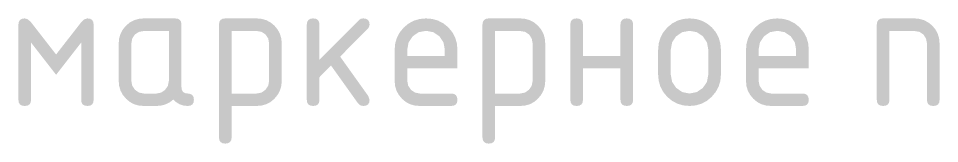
# Model space of a CAD drawing. Header units: millimetres. Extents: x 0 to 1189, y 0 to 841.
# Drawn here: x 1037.55 to 1059.8, y 675.28 to 678.3 of the extents above; entities that cross this region are included whole.
import ezdxf

# ---------------------------------------------------------------- set-up
doc = ezdxf.new("R2010")
doc.units = ezdxf.units.MM

msp = doc.modelspace()

# ---------------------------------------------------------------- hatches: boundary and pattern name
h = msp.add_hatch(color=7)
h.dxf.hatch_style = 2
h.paths.add_polyline_path([(1038.46016, 676.940314), (1037.854925, 677.719181), (1037.854925, 676.33508), (1037.845417, 676.268891), (1037.816891, 676.222701), (1037.769349, 676.195631), (1037.70279, 676.186803), (1037.635912, 676.195631), (1037.588206, 676.222701), (1037.55962, 676.268891), (1037.550103, 676.33508), (1037.550103, 678.155192), (1037.55962, 678.219521), (1037.588206, 678.265918), (1037.635912, 678.294021), (1037.70279, 678.303469), (1037.778858, 678.280663), (1037.854925, 678.210314), (1038.46016, 677.431447), (1039.065945, 678.210314), (1039.142013, 678.280663), (1039.218081, 678.303469), (1039.282409, 678.294021), (1039.328806, 678.265918), (1039.356909, 678.219521), (1039.366358, 678.155192), (1039.366358, 676.33508), (1039.356909, 676.268891), (1039.328806, 676.222701), (1039.282409, 676.195631), (1039.218081, 676.186803), (1039.151521, 676.195631), (1039.103979, 676.222701), (1039.075454, 676.268891), (1039.065945, 676.33508), (1039.065945, 677.719181)])
h = msp.add_hatch(color=7)
h.paths.add_polyline_path([(1041.183356, 677.998647), (1040.578121, 677.998647), (1040.460368, 677.976874), (1040.362045, 677.91376), (1040.298931, 677.815506), (1040.277158, 677.698235), (1040.277158, 676.792037), (1040.299482, 676.67642), (1040.366455, 676.576512), (1040.464226, 676.509539), (1040.578121, 676.487215), (1040.882392, 676.487215), (1040.997941, 676.509539), (1041.094059, 676.576512), (1041.161031, 676.674766), (1041.183356, 676.792037)])
h.paths.add_polyline_path([(1041.78859, 676.33508), (1041.779142, 676.268891), (1041.751038, 676.222701), (1041.704642, 676.195631), (1041.640313, 676.186803), (1041.537916, 676.19638), (1041.446216, 676.225388), (1041.364748, 676.274239), (1041.293047, 676.343348), (1041.20338, 676.274239), (1041.10529, 676.225388), (1040.998414, 676.19638), (1040.882392, 676.186803), (1040.578121, 676.186803), (1040.455708, 676.197267), (1040.343372, 676.229177), (1040.241475, 676.283308), (1040.150378, 676.360436), (1040.072562, 676.453453), (1040.016915, 676.555566), (1039.983489, 676.668014), (1039.972336, 676.792037), (1039.972336, 677.698235), (1039.983489, 677.820398), (1040.016915, 677.933053), (1040.072562, 678.036199), (1040.150378, 678.129837), (1040.241475, 678.205103), (1040.343372, 678.259441), (1040.455708, 678.292385), (1040.578121, 678.303469), (1041.335491, 678.303469), (1041.402369, 678.294021), (1041.450075, 678.265918), (1041.478661, 678.219521), (1041.488178, 678.155192), (1041.488178, 676.639902), (1041.497686, 676.573024), (1041.526211, 676.525318), (1041.573754, 676.496732), (1041.640313, 676.487215), (1041.704642, 676.477707), (1041.751038, 676.449181), (1041.779142, 676.401639)])
h = msp.add_hatch(color=7)
h.paths.add_polyline_path([(1042.394568, 678.155192), (1042.404085, 678.219521), (1042.432671, 678.265918), (1042.480377, 678.294021), (1042.547255, 678.303469), (1043.304624, 678.303469), (1043.427037, 678.292385), (1043.539373, 678.259441), (1043.641271, 678.205103), (1043.732367, 678.129837), (1043.810184, 678.036199), (1043.86583, 677.933053), (1043.899257, 677.820398), (1043.91041, 677.698235), (1043.91041, 676.792037), (1043.899257, 676.669874), (1043.86583, 676.557219), (1043.810184, 676.454073), (1043.732367, 676.360436), (1043.641271, 676.283308), (1043.539373, 676.229177), (1043.427037, 676.197267), (1043.304624, 676.186803), (1042.69939, 676.186803), (1042.69939, 675.425023), (1042.689882, 675.360695), (1042.661356, 675.314298), (1042.613814, 675.286194), (1042.547255, 675.276746), (1042.480377, 675.286194), (1042.432671, 675.314298), (1042.404085, 675.360695), (1042.394568, 675.425023)])
h.paths.add_polyline_path([(1042.69939, 677.998647), (1042.69939, 676.487215), (1043.304624, 676.487215), (1043.420173, 676.509539), (1043.516291, 676.576512), (1043.583264, 676.674766), (1043.605588, 676.792037), (1043.605588, 677.698235), (1043.583815, 677.815506), (1043.520701, 677.91376), (1043.422378, 677.978528), (1043.304624, 677.998647)])
h = msp.add_hatch(color=7)
h.dxf.hatch_style = 2
h.paths.add_polyline_path([(1044.820915, 677.308526), (1045.773415, 678.261026), (1045.819924, 678.29341), (1045.879248, 678.303469), (1045.946126, 678.294021), (1045.993832, 678.265918), (1046.022418, 678.219521), (1046.031935, 678.155192), (1046.01967, 678.097522), (1045.985082, 678.049359), (1045.320316, 677.380735), (1046.002169, 676.423825), (1046.031935, 676.33508), (1046.022418, 676.268891), (1045.993832, 676.222701), (1045.946126, 676.195631), (1045.879248, 676.186803), (1045.80635, 676.202581), (1045.752469, 676.250192), (1045.100381, 677.164659), (1044.820915, 676.881334), (1044.820915, 676.33508), (1044.811406, 676.268891), (1044.782881, 676.222701), (1044.735339, 676.195631), (1044.668779, 676.186803), (1044.601902, 676.195631), (1044.554196, 676.222701), (1044.52561, 676.268891), (1044.516093, 676.33508), (1044.516093, 678.155192), (1044.52561, 678.219521), (1044.554196, 678.265918), (1044.601902, 678.294021), (1044.668779, 678.303469), (1044.735339, 678.294021), (1044.782881, 678.265918), (1044.811406, 678.219521), (1044.820915, 678.155192)])
h = msp.add_hatch(color=7)
h.paths.add_polyline_path([(1047.395539, 678.003057), (1047.220528, 677.970742), (1047.073629, 677.871868), (1046.974755, 677.724969), (1046.94244, 677.549958), (1046.94244, 677.397271), (1047.848638, 677.397271), (1047.848638, 677.549958), (1047.816323, 677.724969), (1047.717448, 677.871868), (1047.57055, 677.970742)])
h.paths.add_polyline_path([(1046.94244, 677.093001), (1046.94244, 676.792037), (1046.964764, 676.67642), (1047.031737, 676.576512), (1047.129508, 676.509539), (1047.243403, 676.487215), (1048.000773, 676.487215), (1048.067651, 676.477707), (1048.115357, 676.449181), (1048.143943, 676.401639), (1048.15346, 676.33508), (1048.143943, 676.268891), (1048.115357, 676.222701), (1048.067651, 676.195631), (1048.000773, 676.186803), (1047.243403, 676.186803), (1047.12099, 676.197267), (1047.008654, 676.229177), (1046.906757, 676.283308), (1046.81566, 676.360436), (1046.737844, 676.453453), (1046.682197, 676.555566), (1046.648771, 676.668014), (1046.637618, 676.792037), (1046.637618, 677.545548), (1046.651217, 677.698054), (1046.692257, 677.838313), (1046.761098, 677.966685), (1046.858104, 678.083534), (1046.974634, 678.180221), (1047.102843, 678.248899), (1047.243042, 678.289878), (1047.395539, 678.303469), (1047.548036, 678.289939), (1047.688234, 678.249381), (1047.816443, 678.181849), (1047.932974, 678.087393), (1048.029979, 677.970863), (1048.09882, 677.842653), (1048.13986, 677.702455), (1048.15346, 677.549958), (1048.15346, 677.093001)])
h = msp.add_hatch(color=7)
h.paths.add_polyline_path([(1048.759142, 678.155192), (1048.76866, 678.219521), (1048.797245, 678.265918), (1048.844951, 678.294021), (1048.911829, 678.303469), (1049.669199, 678.303469), (1049.791612, 678.292385), (1049.903948, 678.259441), (1050.005845, 678.205103), (1050.096942, 678.129837), (1050.174758, 678.036199), (1050.230405, 677.933053), (1050.263831, 677.820398), (1050.274985, 677.698235), (1050.274985, 676.792037), (1050.263831, 676.669874), (1050.230405, 676.557219), (1050.174758, 676.454073), (1050.096942, 676.360436), (1050.005845, 676.283308), (1049.903948, 676.229177), (1049.791612, 676.197267), (1049.669199, 676.186803), (1049.063965, 676.186803), (1049.063965, 675.425023), (1049.054456, 675.360695), (1049.025931, 675.314298), (1048.978388, 675.286194), (1048.911829, 675.276746), (1048.844951, 675.286194), (1048.797245, 675.314298), (1048.76866, 675.360695), (1048.759142, 675.425023)])
h.paths.add_polyline_path([(1049.063965, 677.998647), (1049.063965, 676.487215), (1049.669199, 676.487215), (1049.784747, 676.509539), (1049.880866, 676.576512), (1049.947838, 676.674766), (1049.970162, 676.792037), (1049.970162, 677.698235), (1049.948389, 677.815506), (1049.885275, 677.91376), (1049.786952, 677.978528), (1049.669199, 677.998647)])
h = msp.add_hatch(color=7)
h.dxf.hatch_style = 2
h.paths.add_polyline_path([(1051.185489, 677.093001), (1051.185489, 676.33508), (1051.175981, 676.268891), (1051.147456, 676.222701), (1051.099913, 676.195631), (1051.033354, 676.186803), (1050.966476, 676.195631), (1050.91877, 676.222701), (1050.890184, 676.268891), (1050.880667, 676.33508), (1050.880667, 678.155192), (1050.890184, 678.219521), (1050.91877, 678.265918), (1050.966476, 678.294021), (1051.033354, 678.303469), (1051.099913, 678.294021), (1051.147456, 678.265918), (1051.175981, 678.219521), (1051.185489, 678.155192), (1051.185489, 677.397271), (1052.091687, 677.397271), (1052.091687, 678.155192), (1052.101196, 678.219521), (1052.129721, 678.265918), (1052.177263, 678.294021), (1052.243823, 678.303469), (1052.310701, 678.294021), (1052.358407, 678.265918), (1052.386992, 678.219521), (1052.396509, 678.155192), (1052.396509, 676.33508), (1052.386992, 676.268891), (1052.358407, 676.222701), (1052.310701, 676.195631), (1052.243823, 676.186803), (1052.177263, 676.195631), (1052.129721, 676.222701), (1052.101196, 676.268891), (1052.091687, 676.33508), (1052.091687, 677.093001)])
h = msp.add_hatch(color=7)
h.paths.add_polyline_path([(1053.002192, 676.940314), (1053.002192, 677.545548), (1053.015792, 677.698054), (1053.056831, 677.838313), (1053.125673, 677.966685), (1053.222678, 678.083534), (1053.339209, 678.180221), (1053.467418, 678.248899), (1053.607616, 678.289878), (1053.760113, 678.303469), (1053.91261, 678.289939), (1054.052808, 678.249381), (1054.181018, 678.181849), (1054.297548, 678.087393), (1054.394553, 677.970794), (1054.463395, 677.842102), (1054.504435, 677.700595), (1054.518034, 677.545548), (1054.518034, 676.940314), (1054.503754, 676.790358), (1054.461259, 676.651408), (1054.391065, 676.523518), (1054.29369, 676.406738), (1054.17877, 676.310051), (1054.050673, 676.241373), (1053.91069, 676.200394), (1053.760113, 676.186803), (1053.607616, 676.200394), (1053.467418, 676.241373), (1053.339209, 676.310051), (1053.222678, 676.406738), (1053.125673, 676.523518), (1053.056831, 676.651408), (1053.015792, 676.790358)])
h.paths.add_polyline_path([(1054.213212, 676.944724), (1054.213212, 677.549958), (1054.180897, 677.723522), (1054.082023, 677.871868), (1053.935124, 677.970742), (1053.760113, 678.003057), (1053.585102, 677.970742), (1053.438203, 677.871868), (1053.339329, 677.723522), (1053.307014, 677.549958), (1053.307014, 676.944724), (1053.339329, 676.767853), (1053.438203, 676.622814), (1053.585102, 676.521735), (1053.760113, 676.487215), (1053.935124, 676.521735), (1054.082023, 676.622814), (1054.180897, 676.769299)])
h = msp.add_hatch(color=7)
h.paths.add_polyline_path([(1055.881638, 678.003057), (1055.706627, 677.970742), (1055.559728, 677.871868), (1055.460854, 677.724969), (1055.428539, 677.549958), (1055.428539, 677.397271), (1056.334737, 677.397271), (1056.334737, 677.549958), (1056.302422, 677.724969), (1056.203548, 677.871868), (1056.056649, 677.970742)])
h.paths.add_polyline_path([(1055.428539, 677.093001), (1055.428539, 676.792037), (1055.450863, 676.67642), (1055.517836, 676.576512), (1055.615608, 676.509539), (1055.729503, 676.487215), (1056.486872, 676.487215), (1056.55375, 676.477707), (1056.601456, 676.449181), (1056.630042, 676.401639), (1056.639559, 676.33508), (1056.630042, 676.268891), (1056.601456, 676.222701), (1056.55375, 676.195631), (1056.486872, 676.186803), (1055.729503, 676.186803), (1055.60709, 676.197267), (1055.494754, 676.229177), (1055.392856, 676.283308), (1055.30176, 676.360436), (1055.223943, 676.453453), (1055.168297, 676.555566), (1055.13487, 676.668014), (1055.123717, 676.792037), (1055.123717, 677.545548), (1055.137316, 677.698054), (1055.178356, 677.838313), (1055.247198, 677.966685), (1055.344203, 678.083534), (1055.460733, 678.180221), (1055.588943, 678.248899), (1055.729141, 678.289878), (1055.881638, 678.303469), (1056.034135, 678.289939), (1056.174333, 678.249381), (1056.302543, 678.181849), (1056.419073, 678.087393), (1056.516078, 677.970863), (1056.58492, 677.842653), (1056.625959, 677.702455), (1056.639559, 677.549958), (1056.639559, 677.093001)])
h = msp.add_hatch(color=7)
h.dxf.hatch_style = 2
h.paths.add_polyline_path([(1058.283568, 676.33508), (1058.283568, 678.155192), (1058.293085, 678.219521), (1058.321671, 678.265918), (1058.369377, 678.294021), (1058.436255, 678.303469), (1059.193625, 678.303469), (1059.313557, 678.292385), (1059.425066, 678.259441), (1059.52779, 678.205103), (1059.621368, 678.129837), (1059.699184, 678.036199), (1059.754831, 677.933053), (1059.788257, 677.820398), (1059.79941, 677.698235), (1059.79941, 676.33508), (1059.789893, 676.268891), (1059.761307, 676.222701), (1059.713601, 676.195631), (1059.646724, 676.186803), (1059.580164, 676.195631), (1059.532622, 676.222701), (1059.504097, 676.268891), (1059.494588, 676.33508), (1059.494588, 677.698235), (1059.472815, 677.815506), (1059.409701, 677.91376), (1059.311378, 677.978528), (1059.193625, 677.998647), (1058.58839, 677.998647), (1058.58839, 676.33508), (1058.578882, 676.268891), (1058.550356, 676.222701), (1058.502814, 676.195631), (1058.436255, 676.186803), (1058.369377, 676.195631), (1058.321671, 676.222701), (1058.293085, 676.268891)])

doc.saveas('drawing.dxf')
